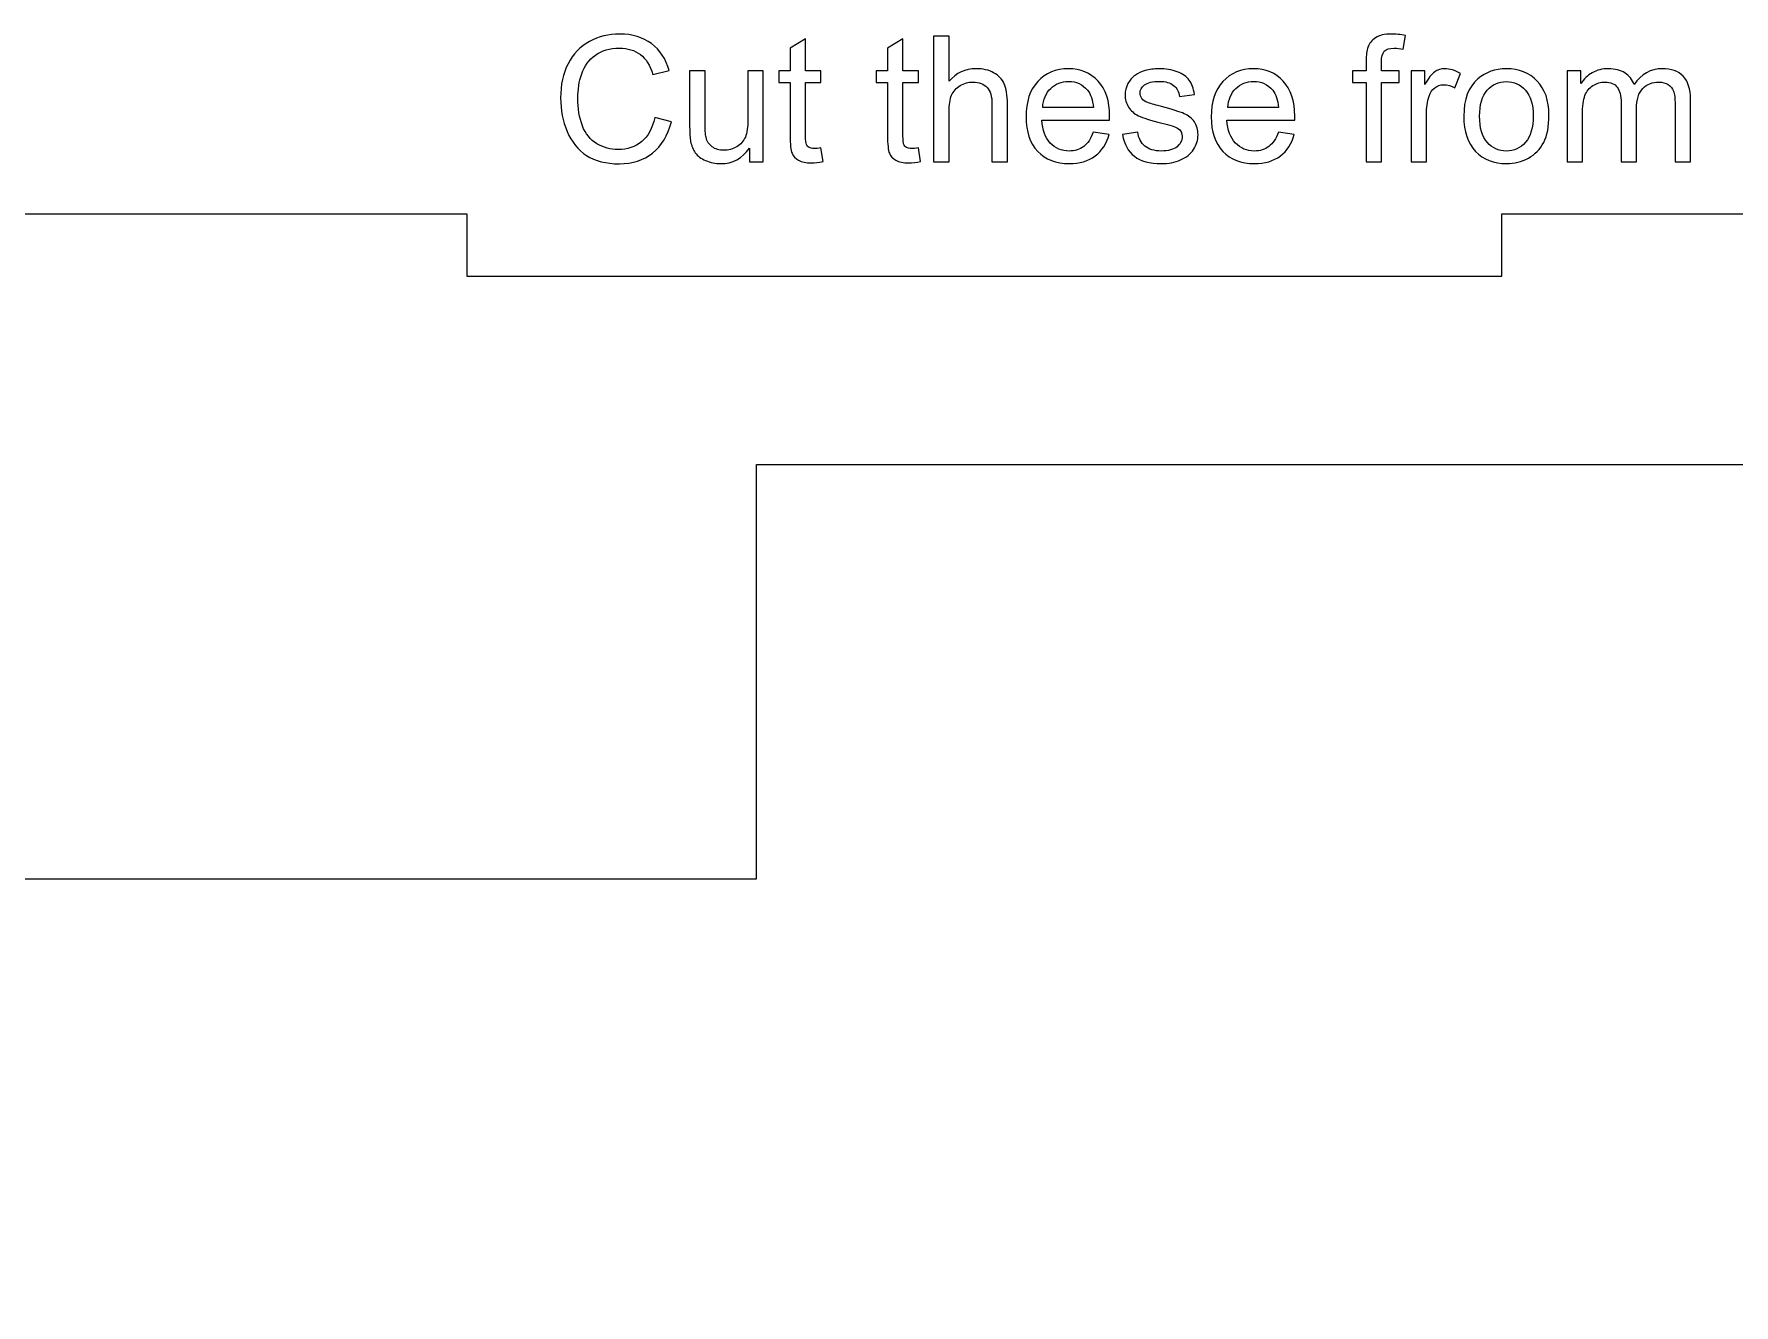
# Model space of a CAD drawing. Header units: centimetres. Extents: x -35.9 to 8.1, y -18.2 to 39.6.
# Drawn here: x -21.3 to -13.09, y 33.42 to 39.56 of the extents above; entities that cross this region are included whole.
import ezdxf

# ---------------------------------------------------------------- set-up
doc = ezdxf.new("R2010")
doc.units = ezdxf.units.CM
doc.header["$MEASUREMENT"] = 0
doc.layers.add('Layer 1', color=7, linetype='Continuous')

msp = doc.modelspace()

# ---------------------------------------------------------------- linework, layer by layer
at = {"layer": 'Layer 1', "color": 105}
for points, knots in [([(-18.29804, 39.15364), (-18.29804, 39.15364), (-18.21761, 39.13332), (-18.21761, 39.13332), (-18.21761, 39.13332), (-18.2344, 39.06742), (-18.2646, 39.01732), (-18.3082, 38.98275), (-18.3082, 38.98275), (-18.35181, 38.94818), (-18.40515, 38.93082), (-18.46823, 38.93082), (-18.46823, 38.93082), (-18.53342, 38.93082), (-18.58648, 38.94408), (-18.6274, 38.97075), (-18.6274, 38.97075), (-18.66832, 38.99728), (-18.69937, 39.03581), (-18.72067, 39.08618), (-18.72067, 39.08618), (-18.74198, 39.1367), (-18.75271, 39.19075), (-18.75271, 39.2486), (-18.75271, 39.2486), (-18.75271, 39.31168), (-18.74071, 39.36671), (-18.71658, 39.4137), (-18.71658, 39.4137), (-18.69245, 39.46069), (-18.65816, 39.4964), (-18.61371, 39.52081), (-18.61371, 39.52081), (-18.56926, 39.54522), (-18.5203, 39.55736), (-18.46696, 39.55736), (-18.46696, 39.55736), (-18.40628, 39.55736), (-18.35534, 39.54197), (-18.31413, 39.51107), (-18.31413, 39.51107), (-18.27279, 39.48017), (-18.244, 39.43685), (-18.22777, 39.38097), (-18.22777, 39.38097), (-18.22777, 39.38097), (-18.30651, 39.36234), (-18.30651, 39.36234), (-18.30651, 39.36234), (-18.32048, 39.40637), (-18.34094, 39.43854), (-18.36761, 39.45858), (-18.36761, 39.45858), (-18.39428, 39.47876), (-18.42787, 39.48878), (-18.46837, 39.48878), (-18.46837, 39.48878), (-18.51479, 39.48878), (-18.55374, 39.47763), (-18.58492, 39.45533), (-18.58492, 39.45533), (-18.61611, 39.43304), (-18.63812, 39.40298), (-18.65068, 39.36544), (-18.65068, 39.36544), (-18.66338, 39.32777), (-18.66973, 39.28896), (-18.66973, 39.24903), (-18.66973, 39.24903), (-18.66973, 39.19752), (-18.66225, 39.15251), (-18.6473, 39.11412), (-18.6473, 39.11412), (-18.63234, 39.0756), (-18.60905, 39.04695), (-18.57745, 39.0279), (-18.57745, 39.0279), (-18.54584, 39.00885), (-18.51169, 38.9994), (-18.47486, 38.9994), (-18.47486, 38.9994), (-18.42998, 38.9994), (-18.39217, 39.01238), (-18.36112, 39.03821), (-18.36112, 39.03821), (-18.33008, 39.06417), (-18.30905, 39.10255), (-18.29804, 39.15364)], [0, 0, 0, 0, 0.0434783, 0.0434783, 0.0434783, 0.0434783, 0.0869565, 0.0869565, 0.0869565, 0.0869565, 0.1304348, 0.1304348, 0.1304348, 0.1304348, 0.173913, 0.173913, 0.173913, 0.173913, 0.2173913, 0.2173913, 0.2173913, 0.2173913, 0.2608696, 0.2608696, 0.2608696, 0.2608696, 0.3043478, 0.3043478, 0.3043478, 0.3043478, 0.3478261, 0.3478261, 0.3478261, 0.3478261, 0.3913043, 0.3913043, 0.3913043, 0.3913043, 0.4347826, 0.4347826, 0.4347826, 0.4347826, 0.4782609, 0.4782609, 0.4782609, 0.4782609, 0.5217391, 0.5217391, 0.5217391, 0.5217391, 0.5652174, 0.5652174, 0.5652174, 0.5652174, 0.6086957, 0.6086957, 0.6086957, 0.6086957, 0.6521739, 0.6521739, 0.6521739, 0.6521739, 0.6956522, 0.6956522, 0.6956522, 0.6956522, 0.7391304, 0.7391304, 0.7391304, 0.7391304, 0.7826087, 0.7826087, 0.7826087, 0.7826087, 0.826087, 0.826087, 0.826087, 0.826087, 0.8695652, 0.8695652, 0.8695652, 0.8695652, 0.9130435, 0.9130435, 0.9130435, 0.9130435, 1, 1, 1, 1]), ([(-17.49512, 39.00744), (-17.49512, 39.00744), (-17.48496, 38.94169), (-17.48496, 38.94169), (-17.48496, 38.94169), (-17.50584, 38.93731), (-17.52461, 38.93505), (-17.54098, 38.93505), (-17.54098, 38.93505), (-17.56793, 38.93505), (-17.58881, 38.93929), (-17.60377, 38.94789), (-17.60377, 38.94789), (-17.61859, 38.9565), (-17.62903, 38.96765), (-17.6351, 38.98162), (-17.6351, 38.98162), (-17.64117, 38.99559), (-17.64413, 39.02494), (-17.64413, 39.06967), (-17.64413, 39.06967), (-17.64413, 39.06967), (-17.64413, 39.32283), (-17.64413, 39.32283), (-17.64413, 39.32283), (-17.64413, 39.32283), (-17.69916, 39.32283), (-17.69916, 39.32283), (-17.69916, 39.32283), (-17.69916, 39.32283), (-17.69916, 39.3804), (-17.69916, 39.3804), (-17.69916, 39.3804), (-17.69916, 39.3804), (-17.64413, 39.3804), (-17.64413, 39.3804), (-17.64413, 39.3804), (-17.64413, 39.3804), (-17.64413, 39.48906), (-17.64413, 39.48906), (-17.64413, 39.48906), (-17.64413, 39.48906), (-17.56962, 39.53379), (-17.56962, 39.53379), (-17.56962, 39.53379), (-17.56962, 39.53379), (-17.56962, 39.3804), (-17.56962, 39.3804), (-17.56962, 39.3804), (-17.56962, 39.3804), (-17.49512, 39.3804), (-17.49512, 39.3804), (-17.49512, 39.3804), (-17.49512, 39.3804), (-17.49512, 39.32283), (-17.49512, 39.32283), (-17.49512, 39.32283), (-17.49512, 39.32283), (-17.56962, 39.32283), (-17.56962, 39.32283), (-17.56962, 39.32283), (-17.56962, 39.32283), (-17.56962, 39.06544), (-17.56962, 39.06544), (-17.56962, 39.06544), (-17.56962, 39.04413), (-17.56835, 39.03044), (-17.56567, 39.02438), (-17.56567, 39.02438), (-17.56313, 39.01831), (-17.5589, 39.01351), (-17.55297, 39.00984), (-17.55297, 39.00984), (-17.54704, 39.00631), (-17.53858, 39.00448), (-17.52757, 39.00448), (-17.52757, 39.00448), (-17.51939, 39.00448), (-17.50852, 39.00547), (-17.49512, 39.00744)], [0, 0, 0, 0, 0.047619, 0.047619, 0.047619, 0.047619, 0.0952381, 0.0952381, 0.0952381, 0.0952381, 0.1428571, 0.1428571, 0.1428571, 0.1428571, 0.1904762, 0.1904762, 0.1904762, 0.1904762, 0.2380952, 0.2380952, 0.2380952, 0.2380952, 0.2857143, 0.2857143, 0.2857143, 0.2857143, 0.3333333, 0.3333333, 0.3333333, 0.3333333, 0.3809524, 0.3809524, 0.3809524, 0.3809524, 0.4285714, 0.4285714, 0.4285714, 0.4285714, 0.4761905, 0.4761905, 0.4761905, 0.4761905, 0.5238095, 0.5238095, 0.5238095, 0.5238095, 0.5714286, 0.5714286, 0.5714286, 0.5714286, 0.6190476, 0.6190476, 0.6190476, 0.6190476, 0.6666667, 0.6666667, 0.6666667, 0.6666667, 0.7142857, 0.7142857, 0.7142857, 0.7142857, 0.7619048, 0.7619048, 0.7619048, 0.7619048, 0.8095238, 0.8095238, 0.8095238, 0.8095238, 0.8571429, 0.8571429, 0.8571429, 0.8571429, 0.9047619, 0.9047619, 0.9047619, 0.9047619, 1, 1, 1, 1]), ([(-17.02466, 39.00744), (-17.02466, 39.00744), (-17.0145, 38.94169), (-17.0145, 38.94169), (-17.0145, 38.94169), (-17.03538, 38.93731), (-17.05415, 38.93505), (-17.07052, 38.93505), (-17.07052, 38.93505), (-17.09747, 38.93505), (-17.11835, 38.93929), (-17.13331, 38.94789), (-17.13331, 38.94789), (-17.14813, 38.9565), (-17.15857, 38.96765), (-17.16464, 38.98162), (-17.16464, 38.98162), (-17.17071, 38.99559), (-17.17367, 39.02494), (-17.17367, 39.06967), (-17.17367, 39.06967), (-17.17367, 39.06967), (-17.17367, 39.32283), (-17.17367, 39.32283), (-17.17367, 39.32283), (-17.17367, 39.32283), (-17.2287, 39.32283), (-17.2287, 39.32283), (-17.2287, 39.32283), (-17.2287, 39.32283), (-17.2287, 39.3804), (-17.2287, 39.3804), (-17.2287, 39.3804), (-17.2287, 39.3804), (-17.17367, 39.3804), (-17.17367, 39.3804), (-17.17367, 39.3804), (-17.17367, 39.3804), (-17.17367, 39.48906), (-17.17367, 39.48906), (-17.17367, 39.48906), (-17.17367, 39.48906), (-17.09916, 39.53379), (-17.09916, 39.53379), (-17.09916, 39.53379), (-17.09916, 39.53379), (-17.09916, 39.3804), (-17.09916, 39.3804), (-17.09916, 39.3804), (-17.09916, 39.3804), (-17.02466, 39.3804), (-17.02466, 39.3804), (-17.02466, 39.3804), (-17.02466, 39.3804), (-17.02466, 39.32283), (-17.02466, 39.32283), (-17.02466, 39.32283), (-17.02466, 39.32283), (-17.09916, 39.32283), (-17.09916, 39.32283), (-17.09916, 39.32283), (-17.09916, 39.32283), (-17.09916, 39.06544), (-17.09916, 39.06544), (-17.09916, 39.06544), (-17.09916, 39.04413), (-17.09789, 39.03044), (-17.09521, 39.02438), (-17.09521, 39.02438), (-17.09267, 39.01831), (-17.08844, 39.01351), (-17.08251, 39.00984), (-17.08251, 39.00984), (-17.07658, 39.00631), (-17.06812, 39.00448), (-17.05711, 39.00448), (-17.05711, 39.00448), (-17.04893, 39.00448), (-17.03806, 39.00547), (-17.02466, 39.00744)], [0, 0, 0, 0, 0.047619, 0.047619, 0.047619, 0.047619, 0.0952381, 0.0952381, 0.0952381, 0.0952381, 0.1428571, 0.1428571, 0.1428571, 0.1428571, 0.1904762, 0.1904762, 0.1904762, 0.1904762, 0.2380952, 0.2380952, 0.2380952, 0.2380952, 0.2857143, 0.2857143, 0.2857143, 0.2857143, 0.3333333, 0.3333333, 0.3333333, 0.3333333, 0.3809524, 0.3809524, 0.3809524, 0.3809524, 0.4285714, 0.4285714, 0.4285714, 0.4285714, 0.4761905, 0.4761905, 0.4761905, 0.4761905, 0.5238095, 0.5238095, 0.5238095, 0.5238095, 0.5714286, 0.5714286, 0.5714286, 0.5714286, 0.6190476, 0.6190476, 0.6190476, 0.6190476, 0.6666667, 0.6666667, 0.6666667, 0.6666667, 0.7142857, 0.7142857, 0.7142857, 0.7142857, 0.7619048, 0.7619048, 0.7619048, 0.7619048, 0.8095238, 0.8095238, 0.8095238, 0.8095238, 0.8571429, 0.8571429, 0.8571429, 0.8571429, 0.9047619, 0.9047619, 0.9047619, 0.9047619, 1, 1, 1, 1]), ([(-16.95114, 38.94098), (-16.95114, 38.94098), (-16.95114, 39.5472), (-16.95114, 39.5472), (-16.95114, 39.5472), (-16.95114, 39.5472), (-16.87663, 39.5472), (-16.87663, 39.5472), (-16.87663, 39.5472), (-16.87663, 39.5472), (-16.87663, 39.32904), (-16.87663, 39.32904), (-16.87663, 39.32904), (-16.84206, 39.36954), (-16.79846, 39.38972), (-16.74568, 39.38972), (-16.74568, 39.38972), (-16.71337, 39.38972), (-16.68529, 39.38337), (-16.6613, 39.37052), (-16.6613, 39.37052), (-16.63745, 39.35768), (-16.62037, 39.34004), (-16.61007, 39.31747), (-16.61007, 39.31747), (-16.59977, 39.29489), (-16.59469, 39.26201), (-16.59469, 39.21911), (-16.59469, 39.21911), (-16.59469, 39.21911), (-16.59469, 38.94098), (-16.59469, 38.94098), (-16.59469, 38.94098), (-16.59469, 38.94098), (-16.6692, 38.94098), (-16.6692, 38.94098), (-16.6692, 38.94098), (-16.6692, 38.94098), (-16.6692, 39.21883), (-16.6692, 39.21883), (-16.6692, 39.21883), (-16.6692, 39.25594), (-16.67724, 39.28303), (-16.69319, 39.29997), (-16.69319, 39.29997), (-16.70927, 39.3169), (-16.73185, 39.32537), (-16.7612, 39.32537), (-16.7612, 39.32537), (-16.78308, 39.32537), (-16.80368, 39.31972), (-16.82301, 39.30829), (-16.82301, 39.30829), (-16.84234, 39.29686), (-16.85603, 39.28134), (-16.86436, 39.26173), (-16.86436, 39.26173), (-16.87254, 39.24225), (-16.87663, 39.2153), (-16.87663, 39.18087), (-16.87663, 39.18087), (-16.87663, 39.18087), (-16.87663, 38.94098), (-16.87663, 38.94098), (-16.87663, 38.94098), (-16.87663, 38.94098), (-16.95114, 38.94098), (-16.95114, 38.94098)], [0, 0, 0, 0, 0.0555556, 0.0555556, 0.0555556, 0.0555556, 0.1111111, 0.1111111, 0.1111111, 0.1111111, 0.1666667, 0.1666667, 0.1666667, 0.1666667, 0.2222222, 0.2222222, 0.2222222, 0.2222222, 0.2777778, 0.2777778, 0.2777778, 0.2777778, 0.3333333, 0.3333333, 0.3333333, 0.3333333, 0.3888889, 0.3888889, 0.3888889, 0.3888889, 0.4444444, 0.4444444, 0.4444444, 0.4444444, 0.5, 0.5, 0.5, 0.5, 0.5555556, 0.5555556, 0.5555556, 0.5555556, 0.6111111, 0.6111111, 0.6111111, 0.6111111, 0.6666667, 0.6666667, 0.6666667, 0.6666667, 0.7222222, 0.7222222, 0.7222222, 0.7222222, 0.7777778, 0.7777778, 0.7777778, 0.7777778, 0.8333333, 0.8333333, 0.8333333, 0.8333333, 0.8888889, 0.8888889, 0.8888889, 0.8888889, 1, 1, 1, 1]), ([(-14.86212, 38.94098), (-14.86212, 38.94098), (-14.86212, 39.32283), (-14.86212, 39.32283), (-14.86212, 39.32283), (-14.86212, 39.32283), (-14.92816, 39.32283), (-14.92816, 39.32283), (-14.92816, 39.32283), (-14.92816, 39.32283), (-14.92816, 39.3804), (-14.92816, 39.3804), (-14.92816, 39.3804), (-14.92816, 39.3804), (-14.86212, 39.3804), (-14.86212, 39.3804), (-14.86212, 39.3804), (-14.86212, 39.3804), (-14.86212, 39.42697), (-14.86212, 39.42697), (-14.86212, 39.42697), (-14.86212, 39.45646), (-14.85958, 39.47833), (-14.85436, 39.49259), (-14.85436, 39.49259), (-14.84716, 39.51178), (-14.83474, 39.52744), (-14.81668, 39.53943), (-14.81668, 39.53943), (-14.79876, 39.55143), (-14.7735, 39.55736), (-14.74105, 39.55736), (-14.74105, 39.55736), (-14.72002, 39.55736), (-14.69688, 39.55482), (-14.67148, 39.54988), (-14.67148, 39.54988), (-14.67148, 39.54988), (-14.68263, 39.48468), (-14.68263, 39.48468), (-14.68263, 39.48468), (-14.69815, 39.48736), (-14.71268, 39.48878), (-14.72651, 39.48878), (-14.72651, 39.48878), (-14.74909, 39.48878), (-14.76503, 39.48398), (-14.77449, 39.47438), (-14.77449, 39.47438), (-14.7838, 39.46479), (-14.78846, 39.44687), (-14.78846, 39.42062), (-14.78846, 39.42062), (-14.78846, 39.42062), (-14.78846, 39.3804), (-14.78846, 39.3804), (-14.78846, 39.3804), (-14.78846, 39.3804), (-14.70295, 39.3804), (-14.70295, 39.3804), (-14.70295, 39.3804), (-14.70295, 39.3804), (-14.70295, 39.32283), (-14.70295, 39.32283), (-14.70295, 39.32283), (-14.70295, 39.32283), (-14.78761, 39.32283), (-14.78761, 39.32283), (-14.78761, 39.32283), (-14.78761, 39.32283), (-14.78761, 38.94098), (-14.78761, 38.94098), (-14.78761, 38.94098), (-14.78761, 38.94098), (-14.86212, 38.94098), (-14.86212, 38.94098)], [0, 0, 0, 0, 0.05, 0.05, 0.05, 0.05, 0.1, 0.1, 0.1, 0.1, 0.15, 0.15, 0.15, 0.15, 0.2, 0.2, 0.2, 0.2, 0.25, 0.25, 0.25, 0.25, 0.3, 0.3, 0.3, 0.3, 0.35, 0.35, 0.35, 0.35, 0.4, 0.4, 0.4, 0.4, 0.45, 0.45, 0.45, 0.45, 0.5, 0.5, 0.5, 0.5, 0.55, 0.55, 0.55, 0.55, 0.6, 0.6, 0.6, 0.6, 0.65, 0.65, 0.65, 0.65, 0.7, 0.7, 0.7, 0.7, 0.75, 0.75, 0.75, 0.75, 0.8, 0.8, 0.8, 0.8, 0.85, 0.85, 0.85, 0.85, 0.9, 0.9, 0.9, 0.9, 1, 1, 1, 1]), ([(-17.8407, 38.94098), (-17.8407, 38.94098), (-17.8407, 39.00631), (-17.8407, 39.00631), (-17.8407, 39.00631), (-17.87485, 38.9565), (-17.92113, 38.93167), (-17.97969, 38.93167), (-17.97969, 38.93167), (-18.00552, 38.93167), (-18.02965, 38.93661), (-18.05208, 38.94648), (-18.05208, 38.94648), (-18.07452, 38.9565), (-18.09117, 38.96892), (-18.10204, 38.98388), (-18.10204, 38.98388), (-18.1129, 38.99898), (-18.12052, 39.01732), (-18.1249, 39.03905), (-18.1249, 39.03905), (-18.12786, 39.05373), (-18.12941, 39.07687), (-18.12941, 39.10848), (-18.12941, 39.10848), (-18.12941, 39.10848), (-18.12941, 39.3804), (-18.12941, 39.3804), (-18.12941, 39.3804), (-18.12941, 39.3804), (-18.05491, 39.3804), (-18.05491, 39.3804), (-18.05491, 39.3804), (-18.05491, 39.3804), (-18.05491, 39.13727), (-18.05491, 39.13727), (-18.05491, 39.13727), (-18.05491, 39.09846), (-18.05335, 39.07221), (-18.05039, 39.05881), (-18.05039, 39.05881), (-18.04573, 39.03919), (-18.03586, 39.02395), (-18.02062, 39.01281), (-18.02062, 39.01281), (-18.00552, 39.00166), (-17.98689, 38.99601), (-17.96459, 38.99601), (-17.96459, 38.99601), (-17.9423, 38.99601), (-17.92141, 39.00166), (-17.90194, 39.01309), (-17.90194, 39.01309), (-17.88247, 39.02452), (-17.86864, 39.04018), (-17.86045, 39.0598), (-17.86045, 39.0598), (-17.85241, 39.07941), (-17.84832, 39.10806), (-17.84832, 39.14545), (-17.84832, 39.14545), (-17.84832, 39.14545), (-17.84832, 39.3804), (-17.84832, 39.3804), (-17.84832, 39.3804), (-17.84832, 39.3804), (-17.77381, 39.3804), (-17.77381, 39.3804), (-17.77381, 39.3804), (-17.77381, 39.3804), (-17.77381, 38.94098), (-17.77381, 38.94098), (-17.77381, 38.94098), (-17.77381, 38.94098), (-17.8407, 38.94098), (-17.8407, 38.94098)], [0, 0, 0, 0, 0.05, 0.05, 0.05, 0.05, 0.1, 0.1, 0.1, 0.1, 0.15, 0.15, 0.15, 0.15, 0.2, 0.2, 0.2, 0.2, 0.25, 0.25, 0.25, 0.25, 0.3, 0.3, 0.3, 0.3, 0.35, 0.35, 0.35, 0.35, 0.4, 0.4, 0.4, 0.4, 0.45, 0.45, 0.45, 0.45, 0.5, 0.5, 0.5, 0.5, 0.55, 0.55, 0.55, 0.55, 0.6, 0.6, 0.6, 0.6, 0.65, 0.65, 0.65, 0.65, 0.7, 0.7, 0.7, 0.7, 0.75, 0.75, 0.75, 0.75, 0.8, 0.8, 0.8, 0.8, 0.85, 0.85, 0.85, 0.85, 0.9, 0.9, 0.9, 0.9, 1, 1, 1, 1]), ([(-16.18053, 39.08322), (-16.18053, 39.08322), (-16.10348, 39.07306), (-16.10348, 39.07306), (-16.10348, 39.07306), (-16.11548, 39.02833), (-16.13791, 38.99347), (-16.17065, 38.96878), (-16.17065, 38.96878), (-16.20339, 38.94408), (-16.24516, 38.93167), (-16.2961, 38.93167), (-16.2961, 38.93167), (-16.36016, 38.93167), (-16.41096, 38.95142), (-16.4485, 38.99093), (-16.4485, 38.99093), (-16.48604, 39.0303), (-16.5048, 39.08576), (-16.5048, 39.15702), (-16.5048, 39.15702), (-16.5048, 39.23068), (-16.48589, 39.28797), (-16.44794, 39.32861), (-16.44794, 39.32861), (-16.40998, 39.3694), (-16.36073, 39.38972), (-16.30019, 39.38972), (-16.30019, 39.38972), (-16.24163, 39.38972), (-16.19379, 39.36982), (-16.15668, 39.32988), (-16.15668, 39.32988), (-16.11957, 39.28995), (-16.10094, 39.23379), (-16.10094, 39.1614), (-16.10094, 39.1614), (-16.10094, 39.15702), (-16.10108, 39.15039), (-16.10136, 39.14164), (-16.10136, 39.14164), (-16.10136, 39.14164), (-16.4286, 39.14164), (-16.4286, 39.14164), (-16.4286, 39.14164), (-16.42578, 39.09352), (-16.41223, 39.05655), (-16.38768, 39.03101), (-16.38768, 39.03101), (-16.36327, 39.00547), (-16.33265, 38.99263), (-16.2961, 38.99263), (-16.2961, 38.99263), (-16.26886, 38.99263), (-16.24558, 38.99982), (-16.22639, 39.01422), (-16.22639, 39.01422), (-16.20706, 39.02861), (-16.19182, 39.05161), (-16.18053, 39.08322)], [0, 0, 0, 0, 0.0625, 0.0625, 0.0625, 0.0625, 0.125, 0.125, 0.125, 0.125, 0.1875, 0.1875, 0.1875, 0.1875, 0.25, 0.25, 0.25, 0.25, 0.3125, 0.3125, 0.3125, 0.3125, 0.375, 0.375, 0.375, 0.375, 0.4375, 0.4375, 0.4375, 0.4375, 0.5, 0.5, 0.5, 0.5, 0.5625, 0.5625, 0.5625, 0.5625, 0.625, 0.625, 0.625, 0.625, 0.6875, 0.6875, 0.6875, 0.6875, 0.75, 0.75, 0.75, 0.75, 0.8125, 0.8125, 0.8125, 0.8125, 0.875, 0.875, 0.875, 0.875, 1, 1, 1, 1]), ([(-16.42437, 39.2026), (-16.42437, 39.2026), (-16.17968, 39.2026), (-16.17968, 39.2026), (-16.17968, 39.2026), (-16.18293, 39.23957), (-16.19238, 39.26723), (-16.20776, 39.28572), (-16.20776, 39.28572), (-16.23133, 39.31436), (-16.26209, 39.32875), (-16.29977, 39.32875), (-16.29977, 39.32875), (-16.33392, 39.32875), (-16.36256, 39.31732), (-16.38585, 39.29446), (-16.38585, 39.29446), (-16.40899, 39.2716), (-16.42183, 39.24098), (-16.42437, 39.2026)], [0, 0, 0, 0, 0.1666667, 0.1666667, 0.1666667, 0.1666667, 0.3333333, 0.3333333, 0.3333333, 0.3333333, 0.5, 0.5, 0.5, 0.5, 0.6666667, 0.6666667, 0.6666667, 0.6666667, 1, 1, 1, 1]), ([(-16.03899, 39.07221), (-16.03899, 39.07221), (-15.96533, 39.08407), (-15.96533, 39.08407), (-15.96533, 39.08407), (-15.96124, 39.05457), (-15.94967, 39.032), (-15.93076, 39.01619), (-15.93076, 39.01619), (-15.91185, 39.00053), (-15.88532, 38.99263), (-15.85146, 38.99263), (-15.85146, 38.99263), (-15.81717, 38.99263), (-15.79177, 38.99954), (-15.77511, 39.01351), (-15.77511, 39.01351), (-15.7586, 39.02734), (-15.75028, 39.04371), (-15.75028, 39.06248), (-15.75028, 39.06248), (-15.75028, 39.07927), (-15.75776, 39.09253), (-15.77257, 39.10213), (-15.77257, 39.10213), (-15.78302, 39.10876), (-15.80842, 39.11709), (-15.84877, 39.12739), (-15.84877, 39.12739), (-15.90324, 39.14108), (-15.94092, 39.15293), (-15.96209, 39.16295), (-15.96209, 39.16295), (-15.98311, 39.17311), (-15.99906, 39.18694), (-16.00992, 39.20472), (-16.00992, 39.20472), (-16.02079, 39.22236), (-16.02629, 39.24197), (-16.02629, 39.26342), (-16.02629, 39.26342), (-16.02629, 39.28303), (-16.02178, 39.3011), (-16.01289, 39.31775), (-16.01289, 39.31775), (-16.00386, 39.3344), (-15.99172, 39.34823), (-15.97634, 39.35923), (-15.97634, 39.35923), (-15.96477, 39.3677), (-15.94896, 39.3749), (-15.92907, 39.38083), (-15.92907, 39.38083), (-15.90903, 39.38675), (-15.88772, 39.38972), (-15.86486, 39.38972), (-15.86486, 39.38972), (-15.83043, 39.38972), (-15.80023, 39.38478), (-15.77427, 39.37476), (-15.77427, 39.37476), (-15.74816, 39.36488), (-15.72897, 39.35133), (-15.71655, 39.3344), (-15.71655, 39.3344), (-15.70428, 39.31732), (-15.69567, 39.29461), (-15.69101, 39.2661), (-15.69101, 39.2661), (-15.69101, 39.2661), (-15.76383, 39.25594), (-15.76383, 39.25594), (-15.76383, 39.25594), (-15.76707, 39.2788), (-15.77667, 39.29672), (-15.79247, 39.30956), (-15.79247, 39.30956), (-15.80828, 39.3224), (-15.83057, 39.32875), (-15.8595, 39.32875), (-15.8595, 39.32875), (-15.89351, 39.32875), (-15.91792, 39.32311), (-15.93245, 39.31182), (-15.93245, 39.31182), (-15.94699, 39.30053), (-15.95433, 39.28727), (-15.95433, 39.27217), (-15.95433, 39.27217), (-15.95433, 39.26257), (-15.95136, 39.25382), (-15.9453, 39.24606), (-15.9453, 39.24606), (-15.93923, 39.23816), (-15.92977, 39.23153), (-15.91679, 39.22631), (-15.91679, 39.22631), (-15.90931, 39.22349), (-15.88758, 39.21714), (-15.85117, 39.20726), (-15.85117, 39.20726), (-15.79868, 39.19329), (-15.76199, 39.18172), (-15.74111, 39.17283), (-15.74111, 39.17283), (-15.72022, 39.16394), (-15.70385, 39.15081), (-15.692, 39.13388), (-15.692, 39.13388), (-15.68001, 39.11681), (-15.67408, 39.09564), (-15.67408, 39.07024), (-15.67408, 39.07024), (-15.67408, 39.04554), (-15.68128, 39.02226), (-15.69581, 39.00039), (-15.69581, 39.00039), (-15.71034, 38.97852), (-15.73123, 38.96158), (-15.75846, 38.94959), (-15.75846, 38.94959), (-15.78584, 38.93759), (-15.81674, 38.93167), (-15.85117, 38.93167), (-15.85117, 38.93167), (-15.90818, 38.93167), (-15.95179, 38.94352), (-15.9817, 38.96709), (-15.9817, 38.96709), (-16.01162, 38.99079), (-16.03067, 39.02579), (-16.03899, 39.07221)], [0, 0, 0, 0, 0.0294118, 0.0294118, 0.0294118, 0.0294118, 0.0588235, 0.0588235, 0.0588235, 0.0588235, 0.0882353, 0.0882353, 0.0882353, 0.0882353, 0.1176471, 0.1176471, 0.1176471, 0.1176471, 0.1470588, 0.1470588, 0.1470588, 0.1470588, 0.1764706, 0.1764706, 0.1764706, 0.1764706, 0.2058824, 0.2058824, 0.2058824, 0.2058824, 0.2352941, 0.2352941, 0.2352941, 0.2352941, 0.2647059, 0.2647059, 0.2647059, 0.2647059, 0.2941176, 0.2941176, 0.2941176, 0.2941176, 0.3235294, 0.3235294, 0.3235294, 0.3235294, 0.3529412, 0.3529412, 0.3529412, 0.3529412, 0.3823529, 0.3823529, 0.3823529, 0.3823529, 0.4117647, 0.4117647, 0.4117647, 0.4117647, 0.4411765, 0.4411765, 0.4411765, 0.4411765, 0.4705882, 0.4705882, 0.4705882, 0.4705882, 0.5, 0.5, 0.5, 0.5, 0.5294118, 0.5294118, 0.5294118, 0.5294118, 0.5588235, 0.5588235, 0.5588235, 0.5588235, 0.5882353, 0.5882353, 0.5882353, 0.5882353, 0.6176471, 0.6176471, 0.6176471, 0.6176471, 0.6470588, 0.6470588, 0.6470588, 0.6470588, 0.6764706, 0.6764706, 0.6764706, 0.6764706, 0.7058824, 0.7058824, 0.7058824, 0.7058824, 0.7352941, 0.7352941, 0.7352941, 0.7352941, 0.7647059, 0.7647059, 0.7647059, 0.7647059, 0.7941176, 0.7941176, 0.7941176, 0.7941176, 0.8235294, 0.8235294, 0.8235294, 0.8235294, 0.8529412, 0.8529412, 0.8529412, 0.8529412, 0.8823529, 0.8823529, 0.8823529, 0.8823529, 0.9117647, 0.9117647, 0.9117647, 0.9117647, 0.9411765, 0.9411765, 0.9411765, 0.9411765, 1, 1, 1, 1]), ([(-15.2863, 39.08322), (-15.2863, 39.08322), (-15.20925, 39.07306), (-15.20925, 39.07306), (-15.20925, 39.07306), (-15.22125, 39.02833), (-15.24368, 38.99347), (-15.27642, 38.96878), (-15.27642, 38.96878), (-15.30916, 38.94408), (-15.35093, 38.93167), (-15.40187, 38.93167), (-15.40187, 38.93167), (-15.46593, 38.93167), (-15.51673, 38.95142), (-15.55427, 38.99093), (-15.55427, 38.99093), (-15.59181, 39.0303), (-15.61057, 39.08576), (-15.61057, 39.15702), (-15.61057, 39.15702), (-15.61057, 39.23068), (-15.59166, 39.28797), (-15.55371, 39.32861), (-15.55371, 39.32861), (-15.51575, 39.3694), (-15.4665, 39.38972), (-15.40596, 39.38972), (-15.40596, 39.38972), (-15.3474, 39.38972), (-15.29956, 39.36982), (-15.26245, 39.32988), (-15.26245, 39.32988), (-15.22534, 39.28995), (-15.20671, 39.23379), (-15.20671, 39.1614), (-15.20671, 39.1614), (-15.20671, 39.15702), (-15.20685, 39.15039), (-15.20713, 39.14164), (-15.20713, 39.14164), (-15.20713, 39.14164), (-15.53437, 39.14164), (-15.53437, 39.14164), (-15.53437, 39.14164), (-15.53155, 39.09352), (-15.518, 39.05655), (-15.49345, 39.03101), (-15.49345, 39.03101), (-15.46904, 39.00547), (-15.43842, 38.99263), (-15.40187, 38.99263), (-15.40187, 38.99263), (-15.37463, 38.99263), (-15.35135, 38.99982), (-15.33216, 39.01422), (-15.33216, 39.01422), (-15.31283, 39.02861), (-15.29759, 39.05161), (-15.2863, 39.08322)], [0, 0, 0, 0, 0.0625, 0.0625, 0.0625, 0.0625, 0.125, 0.125, 0.125, 0.125, 0.1875, 0.1875, 0.1875, 0.1875, 0.25, 0.25, 0.25, 0.25, 0.3125, 0.3125, 0.3125, 0.3125, 0.375, 0.375, 0.375, 0.375, 0.4375, 0.4375, 0.4375, 0.4375, 0.5, 0.5, 0.5, 0.5, 0.5625, 0.5625, 0.5625, 0.5625, 0.625, 0.625, 0.625, 0.625, 0.6875, 0.6875, 0.6875, 0.6875, 0.75, 0.75, 0.75, 0.75, 0.8125, 0.8125, 0.8125, 0.8125, 0.875, 0.875, 0.875, 0.875, 1, 1, 1, 1]), ([(-15.53014, 39.2026), (-15.53014, 39.2026), (-15.28545, 39.2026), (-15.28545, 39.2026), (-15.28545, 39.2026), (-15.2887, 39.23957), (-15.29815, 39.26723), (-15.31353, 39.28572), (-15.31353, 39.28572), (-15.3371, 39.31436), (-15.36786, 39.32875), (-15.40554, 39.32875), (-15.40554, 39.32875), (-15.43969, 39.32875), (-15.46833, 39.31732), (-15.49162, 39.29446), (-15.49162, 39.29446), (-15.51476, 39.2716), (-15.5276, 39.24098), (-15.53014, 39.2026)], [0, 0, 0, 0, 0.1666667, 0.1666667, 0.1666667, 0.1666667, 0.3333333, 0.3333333, 0.3333333, 0.3333333, 0.5, 0.5, 0.5, 0.5, 0.6666667, 0.6666667, 0.6666667, 0.6666667, 1, 1, 1, 1]), ([(-14.64552, 38.94098), (-14.64552, 38.94098), (-14.64552, 39.3804), (-14.64552, 39.3804), (-14.64552, 39.3804), (-14.64552, 39.3804), (-14.57863, 39.3804), (-14.57863, 39.3804), (-14.57863, 39.3804), (-14.57863, 39.3804), (-14.57863, 39.31309), (-14.57863, 39.31309), (-14.57863, 39.31309), (-14.56156, 39.34428), (-14.54575, 39.36488), (-14.53122, 39.37476), (-14.53122, 39.37476), (-14.51668, 39.38478), (-14.50074, 39.38972), (-14.48338, 39.38972), (-14.48338, 39.38972), (-14.45826, 39.38972), (-14.43272, 39.38181), (-14.40676, 39.36615), (-14.40676, 39.36615), (-14.40676, 39.36615), (-14.43328, 39.29743), (-14.43328, 39.29743), (-14.43328, 39.29743), (-14.45135, 39.30759), (-14.46941, 39.31267), (-14.48747, 39.31267), (-14.48747, 39.31267), (-14.5037, 39.31267), (-14.51823, 39.30773), (-14.53107, 39.29799), (-14.53107, 39.29799), (-14.54392, 39.28826), (-14.55309, 39.27471), (-14.55859, 39.25735), (-14.55859, 39.25735), (-14.56692, 39.23096), (-14.57101, 39.20204), (-14.57101, 39.17057), (-14.57101, 39.17057), (-14.57101, 39.17057), (-14.57101, 38.94098), (-14.57101, 38.94098), (-14.57101, 38.94098), (-14.57101, 38.94098), (-14.64552, 38.94098), (-14.64552, 38.94098)], [0, 0, 0, 0, 0.0714286, 0.0714286, 0.0714286, 0.0714286, 0.1428571, 0.1428571, 0.1428571, 0.1428571, 0.2142857, 0.2142857, 0.2142857, 0.2142857, 0.2857143, 0.2857143, 0.2857143, 0.2857143, 0.3571429, 0.3571429, 0.3571429, 0.3571429, 0.4285714, 0.4285714, 0.4285714, 0.4285714, 0.5, 0.5, 0.5, 0.5, 0.5714286, 0.5714286, 0.5714286, 0.5714286, 0.6428571, 0.6428571, 0.6428571, 0.6428571, 0.7142857, 0.7142857, 0.7142857, 0.7142857, 0.7857143, 0.7857143, 0.7857143, 0.7857143, 0.8571429, 0.8571429, 0.8571429, 0.8571429, 1, 1, 1, 1]), ([(-14.39067, 39.16069), (-14.39067, 39.24183), (-14.36809, 39.30194), (-14.3228, 39.34103), (-14.3228, 39.34103), (-14.28512, 39.37349), (-14.23897, 39.38972), (-14.18465, 39.38972), (-14.18465, 39.38972), (-14.12439, 39.38972), (-14.075, 39.36996), (-14.03662, 39.33045), (-14.03662, 39.33045), (-13.99838, 39.29108), (-13.97919, 39.23647), (-13.97919, 39.1669), (-13.97919, 39.1669), (-13.97919, 39.11046), (-13.98765, 39.06615), (-14.00459, 39.03383), (-14.00459, 39.03383), (-14.02152, 39.00152), (-14.04622, 38.9764), (-14.07867, 38.95848), (-14.07867, 38.95848), (-14.11099, 38.94056), (-14.14641, 38.93167), (-14.18465, 38.93167), (-14.18465, 38.93167), (-14.24617, 38.93167), (-14.29584, 38.95128), (-14.3338, 38.99065), (-14.3338, 38.99065), (-14.37176, 39.03002), (-14.39067, 39.08675), (-14.39067, 39.16069)], [0, 0, 0, 0, 0.1, 0.1, 0.1, 0.1, 0.2, 0.2, 0.2, 0.2, 0.3, 0.3, 0.3, 0.3, 0.4, 0.4, 0.4, 0.4, 0.5, 0.5, 0.5, 0.5, 0.6, 0.6, 0.6, 0.6, 0.7, 0.7, 0.7, 0.7, 0.8, 0.8, 0.8, 0.8, 1, 1, 1, 1]), ([(-14.31447, 39.16055), (-14.31447, 39.10439), (-14.30219, 39.06234), (-14.27764, 39.03454), (-14.27764, 39.03454), (-14.25294, 39.0066), (-14.22204, 38.99263), (-14.18465, 38.99263), (-14.18465, 38.99263), (-14.14768, 38.99263), (-14.11691, 39.0066), (-14.09222, 39.03468), (-14.09222, 39.03468), (-14.06767, 39.06276), (-14.05539, 39.10552), (-14.05539, 39.16295), (-14.05539, 39.16295), (-14.05539, 39.21714), (-14.06781, 39.2582), (-14.0925, 39.286), (-14.0925, 39.286), (-14.1172, 39.31394), (-14.14796, 39.32791), (-14.18465, 39.32791), (-14.18465, 39.32791), (-14.22204, 39.32791), (-14.25294, 39.31408), (-14.27764, 39.28628), (-14.27764, 39.28628), (-14.30219, 39.25848), (-14.31447, 39.21657), (-14.31447, 39.16055)], [0, 0, 0, 0, 0.1111111, 0.1111111, 0.1111111, 0.1111111, 0.2222222, 0.2222222, 0.2222222, 0.2222222, 0.3333333, 0.3333333, 0.3333333, 0.3333333, 0.4444444, 0.4444444, 0.4444444, 0.4444444, 0.5555556, 0.5555556, 0.5555556, 0.5555556, 0.6666667, 0.6666667, 0.6666667, 0.6666667, 0.7777778, 0.7777778, 0.7777778, 0.7777778, 1, 1, 1, 1]), ([(-13.89184, 38.94098), (-13.89184, 38.94098), (-13.89184, 39.3804), (-13.89184, 39.3804), (-13.89184, 39.3804), (-13.89184, 39.3804), (-13.82495, 39.3804), (-13.82495, 39.3804), (-13.82495, 39.3804), (-13.82495, 39.3804), (-13.82495, 39.31831), (-13.82495, 39.31831), (-13.82495, 39.31831), (-13.81127, 39.33976), (-13.79292, 39.35712), (-13.77006, 39.3701), (-13.77006, 39.3701), (-13.7472, 39.38322), (-13.72124, 39.38972), (-13.69203, 39.38972), (-13.69203, 39.38972), (-13.65957, 39.38972), (-13.6329, 39.38294), (-13.61216, 39.36954), (-13.61216, 39.36954), (-13.59141, 39.35599), (-13.57674, 39.33722), (-13.56827, 39.31295), (-13.56827, 39.31295), (-13.53328, 39.36417), (-13.48798, 39.38972), (-13.4321, 39.38972), (-13.4321, 39.38972), (-13.38835, 39.38972), (-13.35463, 39.37772), (-13.3312, 39.35359), (-13.3312, 39.35359), (-13.30764, 39.32946), (-13.29578, 39.29235), (-13.29578, 39.24225), (-13.29578, 39.24225), (-13.29578, 39.24225), (-13.29578, 38.94098), (-13.29578, 38.94098), (-13.29578, 38.94098), (-13.29578, 38.94098), (-13.37029, 38.94098), (-13.37029, 38.94098), (-13.37029, 38.94098), (-13.37029, 38.94098), (-13.37029, 39.21756), (-13.37029, 39.21756), (-13.37029, 39.21756), (-13.37029, 39.24719), (-13.37283, 39.26864), (-13.37763, 39.28176), (-13.37763, 39.28176), (-13.38243, 39.29489), (-13.39118, 39.30533), (-13.40402, 39.31337), (-13.40402, 39.31337), (-13.41672, 39.32142), (-13.43167, 39.32537), (-13.44875, 39.32537), (-13.44875, 39.32537), (-13.47979, 39.32537), (-13.50548, 39.31507), (-13.52594, 39.29461), (-13.52594, 39.29461), (-13.5464, 39.274), (-13.55656, 39.24112), (-13.55656, 39.19597), (-13.55656, 39.19597), (-13.55656, 39.19597), (-13.55656, 38.94098), (-13.55656, 38.94098), (-13.55656, 38.94098), (-13.55656, 38.94098), (-13.63107, 38.94098), (-13.63107, 38.94098), (-13.63107, 38.94098), (-13.63107, 38.94098), (-13.63107, 39.22617), (-13.63107, 39.22617), (-13.63107, 39.22617), (-13.63107, 39.25919), (-13.63713, 39.28402), (-13.64927, 39.30053), (-13.64927, 39.30053), (-13.6614, 39.31704), (-13.6813, 39.32537), (-13.70882, 39.32537), (-13.70882, 39.32537), (-13.7297, 39.32537), (-13.74903, 39.31986), (-13.76681, 39.30886), (-13.76681, 39.30886), (-13.78459, 39.29785), (-13.79744, 39.28176), (-13.80548, 39.26046), (-13.80548, 39.26046), (-13.81338, 39.23929), (-13.81733, 39.20867), (-13.81733, 39.16873), (-13.81733, 39.16873), (-13.81733, 39.16873), (-13.81733, 38.94098), (-13.81733, 38.94098), (-13.81733, 38.94098), (-13.81733, 38.94098), (-13.89184, 38.94098), (-13.89184, 38.94098)], [0, 0, 0, 0, 0.0344828, 0.0344828, 0.0344828, 0.0344828, 0.0689655, 0.0689655, 0.0689655, 0.0689655, 0.1034483, 0.1034483, 0.1034483, 0.1034483, 0.137931, 0.137931, 0.137931, 0.137931, 0.1724138, 0.1724138, 0.1724138, 0.1724138, 0.2068966, 0.2068966, 0.2068966, 0.2068966, 0.2413793, 0.2413793, 0.2413793, 0.2413793, 0.2758621, 0.2758621, 0.2758621, 0.2758621, 0.3103448, 0.3103448, 0.3103448, 0.3103448, 0.3448276, 0.3448276, 0.3448276, 0.3448276, 0.3793103, 0.3793103, 0.3793103, 0.3793103, 0.4137931, 0.4137931, 0.4137931, 0.4137931, 0.4482759, 0.4482759, 0.4482759, 0.4482759, 0.4827586, 0.4827586, 0.4827586, 0.4827586, 0.5172414, 0.5172414, 0.5172414, 0.5172414, 0.5517241, 0.5517241, 0.5517241, 0.5517241, 0.5862069, 0.5862069, 0.5862069, 0.5862069, 0.6206897, 0.6206897, 0.6206897, 0.6206897, 0.6551724, 0.6551724, 0.6551724, 0.6551724, 0.6896552, 0.6896552, 0.6896552, 0.6896552, 0.7241379, 0.7241379, 0.7241379, 0.7241379, 0.7586207, 0.7586207, 0.7586207, 0.7586207, 0.7931034, 0.7931034, 0.7931034, 0.7931034, 0.8275862, 0.8275862, 0.8275862, 0.8275862, 0.862069, 0.862069, 0.862069, 0.862069, 0.8965517, 0.8965517, 0.8965517, 0.8965517, 0.9310345, 0.9310345, 0.9310345, 0.9310345, 1, 1, 1, 1])]:
    msp.add_open_spline(points, degree=3, knots=knots, dxfattribs=at)
at = {"layer": 'Layer 1', "lineweight": 20}
for points, knots in [([(-29.20633, 26.44271), (-29.20633, 26.44271), (-26.80636, 26.4427), (-26.80636, 26.4427), (-26.80636, 26.4427), (-26.80636, 26.4427), (-26.30636, 27.07869), (-26.30636, 27.07869), (-26.30636, 27.07869), (-26.30636, 27.07869), (-23.20633, 27.07869), (-23.20633, 27.07869), (-23.20633, 27.07869), (-23.20633, 27.07869), (-23.20633, 27.37117), (-23.20633, 27.37117), (-23.20633, 27.37117), (-23.20633, 27.37117), (-20.20633, 27.37117), (-20.20633, 27.37117), (-20.20633, 27.37117), (-20.20633, 27.37117), (-20.20633, 27.07869), (-20.20633, 27.07869), (-20.20633, 27.07869), (-20.20633, 27.07869), (-13.20632, 27.07869), (-13.20632, 27.07869), (-13.20632, 27.07869), (-13.20632, 27.07869), (-13.20633, 27.37117), (-13.20633, 27.37117), (-13.20633, 27.37117), (-13.20633, 27.37117), (-10.20633, 27.37117), (-10.20633, 27.37117), (-10.20633, 27.37117), (-10.20633, 27.37117), (-10.20632, 27.07869), (-10.20632, 27.07869), (-10.20632, 27.07869), (-10.20632, 27.07869), (-3.20633, 27.07869), (-3.20633, 27.07869), (-3.20633, 27.07869), (-3.20633, 27.07869), (-3.20633, 27.37117), (-3.20633, 27.37117), (-3.20633, 27.37117), (-3.20633, 27.37117), (-0.20633, 27.37117), (-0.20633, 27.37117), (-0.20633, 27.37117), (-0.20633, 27.37117), (-0.20633, 27.07869), (-0.20633, 27.07869), (-0.20633, 27.07869), (-0.20633, 27.07869), (3.54367, 27.07869), (3.54367, 27.07869), (3.54367, 27.07869), (3.54367, 27.07869), (4.04367, 26.44271), (4.04367, 26.44271), (4.04367, 26.44271), (4.04367, 26.44271), (5.79367, 26.44271), (5.79367, 26.44271), (5.79367, 26.44271), (5.79367, 27.85806), (5.79367, 29.27341), (5.79367, 30.68876), (5.79367, 30.68876), (5.79367, 30.68876), (6.09367, 30.68876), (6.09367, 30.68876), (6.09367, 30.68876), (6.09367, 30.68876), (6.09367, 34.68876), (6.09367, 34.68876), (6.09367, 34.68876), (6.09367, 34.68876), (5.79367, 34.68876), (5.79367, 34.68876), (5.79367, 34.68876), (5.79367, 34.68876), (5.79367, 38.38879), (5.79367, 38.38879), (5.79367, 38.38879), (5.79367, 38.38879), (0.79367, 38.38879), (0.79367, 38.38879), (0.79367, 38.38879), (0.79367, 38.38879), (0.79367, 38.68876), (0.79367, 38.68876), (0.79367, 38.68876), (0.79367, 38.68876), (-4.20633, 38.68876), (-4.20633, 38.68876), (-4.20633, 38.68876), (-4.20633, 38.68876), (-4.20633, 38.38879), (-4.20633, 38.38879), (-4.20633, 38.38879), (-4.20633, 38.38879), (-9.20634, 38.38879), (-9.20634, 38.38879), (-9.20634, 38.38879), (-9.20634, 38.38879), (-9.20634, 38.68876), (-9.20634, 38.68876), (-9.20634, 38.68876), (-9.20634, 38.68876), (-14.20633, 38.68876), (-14.20633, 38.68876), (-14.20633, 38.68876), (-14.20633, 38.68876), (-14.20633, 38.38879), (-14.20633, 38.38879), (-14.20633, 38.38879), (-14.20633, 38.38879), (-19.20633, 38.38879), (-19.20633, 38.38879), (-19.20633, 38.38879), (-19.20633, 38.38879), (-19.20633, 38.68876), (-19.20633, 38.68876), (-19.20633, 38.68876), (-19.20633, 38.68876), (-24.20633, 38.68876), (-24.20633, 38.68876), (-24.20633, 38.68876), (-24.20633, 38.68876), (-24.20633, 38.38879), (-24.20633, 38.38879), (-24.20633, 38.38879), (-24.20633, 38.38879), (-29.20633, 38.38879), (-29.20633, 38.38879), (-29.20633, 38.38879), (-29.20633, 38.38879), (-29.20633, 34.68876), (-29.20633, 34.68876), (-29.20633, 34.68876), (-29.20633, 34.68876), (-29.50633, 34.68876), (-29.50633, 34.68876), (-29.50633, 34.68876), (-29.50633, 34.68876), (-29.50633, 30.68876), (-29.50633, 30.68876), (-29.50633, 30.68876), (-29.50633, 30.68876), (-29.20633, 30.68876), (-29.20633, 30.68876), (-29.20633, 30.68876), (-29.20633, 29.27341), (-29.20633, 27.85806), (-29.20633, 26.44271)], [0, 0, 0, 0, 0.0243902, 0.0243902, 0.0243902, 0.0243902, 0.0487805, 0.0487805, 0.0487805, 0.0487805, 0.0731707, 0.0731707, 0.0731707, 0.0731707, 0.097561, 0.097561, 0.097561, 0.097561, 0.1219512, 0.1219512, 0.1219512, 0.1219512, 0.1463415, 0.1463415, 0.1463415, 0.1463415, 0.1707317, 0.1707317, 0.1707317, 0.1707317, 0.195122, 0.195122, 0.195122, 0.195122, 0.2195122, 0.2195122, 0.2195122, 0.2195122, 0.2439024, 0.2439024, 0.2439024, 0.2439024, 0.2682927, 0.2682927, 0.2682927, 0.2682927, 0.2926829, 0.2926829, 0.2926829, 0.2926829, 0.3170732, 0.3170732, 0.3170732, 0.3170732, 0.3414634, 0.3414634, 0.3414634, 0.3414634, 0.3658537, 0.3658537, 0.3658537, 0.3658537, 0.3902439, 0.3902439, 0.3902439, 0.3902439, 0.4146341, 0.4146341, 0.4146341, 0.4146341, 0.4390244, 0.4390244, 0.4390244, 0.4390244, 0.4634146, 0.4634146, 0.4634146, 0.4634146, 0.4878049, 0.4878049, 0.4878049, 0.4878049, 0.5121951, 0.5121951, 0.5121951, 0.5121951, 0.5365854, 0.5365854, 0.5365854, 0.5365854, 0.5609756, 0.5609756, 0.5609756, 0.5609756, 0.5853659, 0.5853659, 0.5853659, 0.5853659, 0.6097561, 0.6097561, 0.6097561, 0.6097561, 0.6341463, 0.6341463, 0.6341463, 0.6341463, 0.6585366, 0.6585366, 0.6585366, 0.6585366, 0.6829268, 0.6829268, 0.6829268, 0.6829268, 0.7073171, 0.7073171, 0.7073171, 0.7073171, 0.7317073, 0.7317073, 0.7317073, 0.7317073, 0.7560976, 0.7560976, 0.7560976, 0.7560976, 0.7804878, 0.7804878, 0.7804878, 0.7804878, 0.804878, 0.804878, 0.804878, 0.804878, 0.8292683, 0.8292683, 0.8292683, 0.8292683, 0.8536585, 0.8536585, 0.8536585, 0.8536585, 0.8780488, 0.8780488, 0.8780488, 0.8780488, 0.902439, 0.902439, 0.902439, 0.902439, 0.9268293, 0.9268293, 0.9268293, 0.9268293, 0.9512195, 0.9512195, 0.9512195, 0.9512195, 1, 1, 1, 1]), ([(3.54367, 27.67874), (3.54367, 27.67874), (3.54367, 29.77876), (3.54367, 29.77876), (3.54367, 29.77876), (3.54367, 29.77876), (2.59367, 29.77876), (2.59367, 29.77876), (2.59367, 29.77876), (2.59367, 29.77876), (2.59367, 31.57875), (2.59367, 31.57875), (2.59367, 31.57875), (2.59367, 31.57875), (3.54367, 31.57875), (3.54367, 31.57875), (3.54367, 31.57875), (3.54367, 31.57875), (3.54367, 33.57875), (3.54367, 33.57875), (3.54367, 33.57875), (3.54367, 33.57875), (1.59367, 33.57875), (1.59367, 33.57875), (1.59367, 33.57875), (1.59367, 33.57875), (1.59367, 35.47875), (1.59367, 35.47875), (1.59367, 35.47875), (1.59367, 35.47875), (3.54367, 35.47875), (3.54367, 35.47875), (3.54367, 35.47875), (3.54367, 35.47875), (3.54367, 37.47874), (3.54367, 37.47874), (3.54367, 37.47874), (3.54367, 37.47874), (-0.45633, 37.47874), (-0.45633, 37.47874), (-0.45633, 37.47874), (-0.45633, 37.47874), (-0.45633, 35.47875), (-0.45633, 35.47875), (-0.45633, 35.47875), (-0.45633, 35.47875), (-5.60633, 35.47875), (-5.60633, 35.47875), (-5.60633, 35.47875), (-5.60633, 35.47875), (-5.60633, 37.47874), (-5.60633, 37.47874), (-5.60633, 37.47874), (-5.60633, 37.47874), (-17.80633, 37.47874), (-17.80633, 37.47874), (-17.80633, 37.47874), (-17.80633, 37.47874), (-17.80633, 35.47875), (-17.80633, 35.47875), (-17.80633, 35.47875), (-17.80633, 35.47875), (-22.95633, 35.47875), (-22.95633, 35.47875), (-22.95633, 35.47875), (-22.95633, 35.47875), (-22.95633, 37.47874), (-22.95633, 37.47874), (-22.95633, 37.47874), (-22.95633, 37.47874), (-26.95633, 37.47874), (-26.95633, 37.47874), (-26.95633, 37.47874), (-26.95633, 37.47874), (-26.95633, 35.47875), (-26.95633, 35.47875), (-26.95633, 35.47875), (-26.95633, 35.47875), (-26.00633, 35.47875), (-26.00633, 35.47875), (-26.00633, 35.47875), (-26.00633, 35.47875), (-26.00633, 33.57875), (-26.00633, 33.57875), (-26.00633, 33.57875), (-26.00633, 33.57875), (-26.95633, 33.57875), (-26.95633, 33.57875), (-26.95633, 33.57875), (-26.95633, 33.57875), (-26.95633, 29.67875), (-26.95633, 29.67875), (-26.95633, 29.67875), (-26.95633, 29.67875), (-26.00633, 29.67875), (-26.00633, 29.67875), (-26.00633, 29.67875), (-26.00633, 29.67875), (-26.00633, 27.67874), (-26.00633, 27.67874), (-26.00633, 27.67874), (-26.00633, 27.67874), (3.54367, 27.67874), (3.54367, 27.67874)], [0, 0, 0, 0, 0.037037, 0.037037, 0.037037, 0.037037, 0.0740741, 0.0740741, 0.0740741, 0.0740741, 0.1111111, 0.1111111, 0.1111111, 0.1111111, 0.1481481, 0.1481481, 0.1481481, 0.1481481, 0.1851852, 0.1851852, 0.1851852, 0.1851852, 0.2222222, 0.2222222, 0.2222222, 0.2222222, 0.2592593, 0.2592593, 0.2592593, 0.2592593, 0.2962963, 0.2962963, 0.2962963, 0.2962963, 0.3333333, 0.3333333, 0.3333333, 0.3333333, 0.3703704, 0.3703704, 0.3703704, 0.3703704, 0.4074074, 0.4074074, 0.4074074, 0.4074074, 0.4444444, 0.4444444, 0.4444444, 0.4444444, 0.4814815, 0.4814815, 0.4814815, 0.4814815, 0.5185185, 0.5185185, 0.5185185, 0.5185185, 0.5555556, 0.5555556, 0.5555556, 0.5555556, 0.5925926, 0.5925926, 0.5925926, 0.5925926, 0.6296296, 0.6296296, 0.6296296, 0.6296296, 0.6666667, 0.6666667, 0.6666667, 0.6666667, 0.7037037, 0.7037037, 0.7037037, 0.7037037, 0.7407407, 0.7407407, 0.7407407, 0.7407407, 0.7777778, 0.7777778, 0.7777778, 0.7777778, 0.8148148, 0.8148148, 0.8148148, 0.8148148, 0.8518519, 0.8518519, 0.8518519, 0.8518519, 0.8888889, 0.8888889, 0.8888889, 0.8888889, 0.9259259, 0.9259259, 0.9259259, 0.9259259, 1, 1, 1, 1])]:
    msp.add_open_spline(points, degree=3, knots=knots, dxfattribs=at)

doc.saveas('drawing.dxf')
